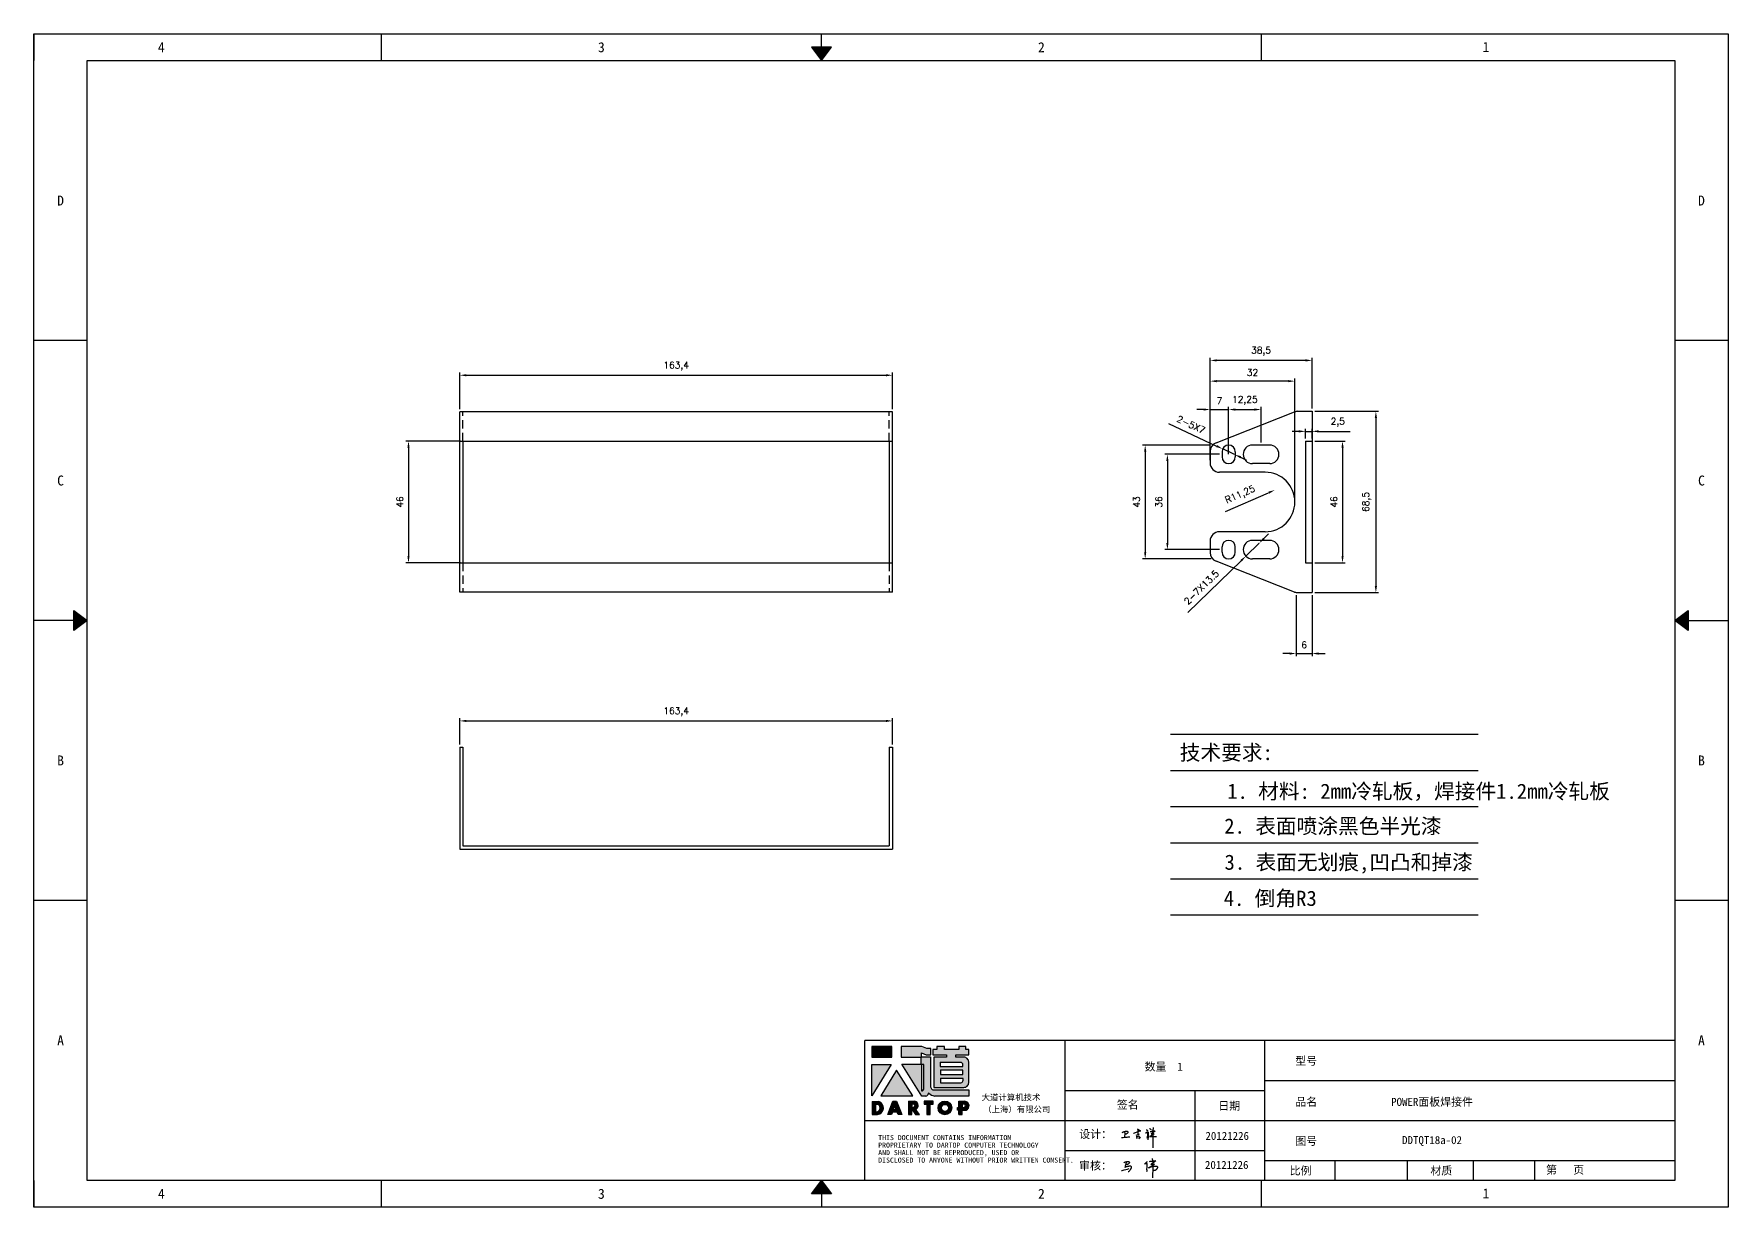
# Model space of a CAD drawing. Header units: millimetres. Extents: x 25928 to 50356, y -44172 to 20163.
# Drawn here: x 29615 to 30255, y -39907 to -39464 of the extents above; entities that cross this region are included whole.
import ezdxf
from ezdxf.enums import TextEntityAlignment as Align

# ---------------------------------------------------------------- set-up
doc = ezdxf.new("R2010")
doc.units = ezdxf.units.MM
doc.linetypes.add('DOT', pattern=[0.25, 0, -0.25])
doc.linetypes.add('HIDDEN2', pattern=[4.7625, 3.175, -1.5875])
for name, color, linetype in [('4', 7, 'Continuous'), ('hidden', 3, 'HIDDEN2'), ('print', 30, 'Continuous')]:
    doc.layers.add(name, color=color, linetype=linetype)
doc.layers.add('dim', color=2, linetype='Continuous', lineweight=9)
doc.styles.add('Dartop', font='')
doc.styles.add('HZ', font='')
doc.styles.add('hzHT', font='simhei.ttf')
doc.styles.get("Standard").update_dxf_attribs({"font": 'txt', "bigfont": 'gbcbig.shx'})
doc.styles.get('Dartop').set_extended_font_data('FangSong_GB2312')
doc.styles.get('HZ').set_extended_font_data('SimSun')
doc.dimstyles.new('0.5small', dxfattribs={"dimtxt": 2.5, "dimasz": 2.5, "dimexe": 1, "dimexo": 1, "dimgap": 2, "dimtad": 1, "dimtxsty": 'Standard', "dimcen": 2.5, "dimadec": 0, "dimazin": 0, "dimtfac": 1, "dimtmove": 0, "dimatfit": 3, "dimfxl": 0, "dimarcsym": 0})

# ---------------------------------------------------------------- blocks, each defined once
blk = doc.blocks.new('*U660')
at = {"color": 254, "linetype": 'Continuous', "extrusion": (0, 0, -1)}
for points in [[(-17, 0.333), (-16.812, 0.25), (-17, 0.5)], [(-17, 0.333), (-17.188, 0.25), (-16.812, 0.25)], [(-17, 0.333), (-17, 0.5), (-17.188, 0.25)]]:
    blk.add_solid(points, dxfattribs=at)
blk = doc.blocks.new('*U661')
at = {"color": 254, "linetype": 'Continuous'}
for points in [[(17, 21.667), (17.188, 21.75), (16.812, 21.75)], [(17, 21.667), (16.812, 21.75), (17, 21.5)], [(17, 21.667), (17, 21.5), (17.188, 21.75)]]:
    blk.add_solid(points, dxfattribs=at)
blk = doc.blocks.new('*U658')
at = {"color": 254, "linetype": 'Continuous', "extrusion": (0, 0, -1)}
for points in [[(-0.833, 11), (-0.75, 10.812), (-0.75, 11.188)], [(-0.833, 11), (-0.75, 11.188), (-1, 11)], [(-0.833, 11), (-1, 11), (-0.75, 10.812)]]:
    blk.add_solid(points, dxfattribs=at)
blk = doc.blocks.new('dadao')
for p, q in [((48, 19.2), (44.9, 10.4)), ((44.9, 10.4), (51.2, 10.4)), ((51.2, 10.4), (48, 19.2))]:
    blk.add_line(p, q)
for points in [[(41.8, 121.6), (41.8, 143.7), (-0.4, 143.7), (-0.4, 121.6), (41.8, 121.6)], [(104.8, 122), (104.8, 130.3), (114.1, 126.3), (124.2, 126.3), (124.2, 139.6), (115.9, 139.6), (105.1, 143.9), (61.5, 143.9)], [(61.7, 144), (61.7, 121.3), (103.9, 121.3)], [(113.4, 38.7), (105.1, 38.7), (63, 106.5), (103.9, 106.5), (103.9, 120.9), (103.9, 121.3)], [(109.7, 53.6), (109.7, 106.2), (104.3, 106.2), (104.3, 50.4), (106.6, 50.4)], [(144.6, 94.4), (144.6, 84.8), (192, 84.8), (192, 94.1), (144.9, 94.1)], [(120.2, 45), (119.5, 45), (119.5, 44.6)], [(0, 28), (0, 0), (11.8, 0)], [(0.1, 28), (14, 28)], [(7.1, 21.8), (7.1, 6.1), (12, 6.1)], [(7.1, 21.8), (11.4, 21.8)], [(76.8, 28.2), (76.8, 0), (84.1, 0), (84.1, 11.1), (91.6, -0.1), (100.3, -0.1), (91.7, 11.1)], [(76.8, 28.2), (90.6, 28.2)], [(84, 22.7), (84, 15.3), (87.2, 15.3)], [(84, 22.7), (87.3, 22.7)], [(183.7, 0), (183.7, 9.6), (180.6, 9.6), (180.6, 14.9), (183.8, 14.9), (183.8, 28.1), (196.1, 28.1), (196.5, 28.1)], [(183.7, 0), (190.9, 0), (190.9, 9.6), (198.8, 9.6)], [(194.9, 22.3), (190.8, 22.3), (190.8, 15), (194.4, 15)]]:
    blk.add_lwpolyline(points)
blk.add_lwpolyline([(137.1, 144.2), (137.1, 137.9), (128.3, 137.9), (128.3, 126.5), (157.3, 126.5), (157.3, 121.5), (130.3, 121.5), (130.3, 57.5), (194.4, 57.5, 0.414214), (204.4, 67.5), (204.4, 111.3, 0.414214), (194.4, 121.3), (177.5, 121.3), (177.5, 126.3), (204.7, 126.3), (204.7, 137.7), (198.2, 137.7), (198.2, 143.9), (183.3, 143.9), (183.3, 138), (153, 138), (153, 144.2), (137.1, 144.2)], format="xyb", close=True)
for points in [[(104.8, 122), (123.4, 122), (123.4, 60, 0.414214), (131.4, 52), (204.8, 52), (204.8, 39.1), (131.7, 39.1)], [(144.3, 110.8), (144.3, 101.8), (192.3, 101.8), (192.3, 105.5, 0.414214), (187.3, 110.5), (144.3, 110.5)], [(144.6, 77), (144.6, 67.5), (187.6, 67.5, 0.414214), (192.6, 72.5), (192.6, 76.4), (144.6, 76.4)]]:
    blk.add_lwpolyline(points, format="xyb")
for points in [[(-0.3, 106.2), (40.4, 106.2), (-0.3, 39.7), (-0.3, 106.2)], [(51.7, 94.1), (18.4, 39.3), (86.2, 39.3)], [(43.8, 28.2), (51.8, 28.2), (62.6, -0.1), (55, -0.1), (53.2, 5), (42.9, 5), (41.1, 0), (33.6, 0)], [(110, 28.1), (110, 21.9), (116, 21.9), (116, -0.1), (123.2, -0.1), (123.2, 22), (129.2, 22), (129.2, 28.1), (110, 28.1)]]:
    blk.add_lwpolyline(points, close=True)
for radius in [14.5, 7.44]:
    blk.add_circle((154.2, 14.2), radius)
for centre, radius, start, end in [((99.2, 60.7), 12.6, 305.6399, 325.969), ((111.6, 46.7), 8.19, 282.9811, 347.6627), ((136, 61.7), 22.9, 226.7358, 259.3209), ((8.5, 13.9), 8.49, 294.2143, 69.7177), ((9.6, 14.2), 14.4, 278.6604, 72.3203), ((86.4, 19), 3.8, 282.527, 76.7196), ((88.6, 19.4), 8.95, 290.6073, 77.2124), ((193.7, 18.7), 3.8, 280.9891, 72.5513), ((195.7, 18.6), 9.51, 288.8959, 85.2442)]:
    blk.add_arc(centre, radius, start, end)
blk = doc.blocks.new('h')
for p, q in [((20768.1, -2360.9), (20773, -2359.1)), ((20769.5, -2366.9), (20769.8, -2370.6)), ((20769.8, -2370.6), (20770.9, -2378)), ((20770.9, -2378), (20771.5, -2370.6)), ((20772.4, -2369.3), (20774.9, -2367.8)), ((20773, -2359.1), (20784.1, -2355.2)), ((20773.3, -2331.8), (20775.3, -2338.7)), ((20789.1, -2340.9), (20773.5, -2331.9)), ((20775.3, -2338.7), (20775.6, -2351.2)), ((20775.6, -2351.2), (20775.5, -2357.3)), ((20782.2, -2369.2), (20780, -2377.1)), ((20780, -2377.1), (20788.3, -2371.3)), ((20780.1, -2366.4), (20780.8, -2366.4)), ((20781.9, -2367.4), (20782.2, -2369.2)), ((20845.7, -2343.5), (20848.4, -2353)), ((20848.9, -2370.3), (20847.9, -2424)), ((20848.4, -2353), (20848.9, -2370.3))]:
    blk.add_line(p, q)
for points in [[(20696.6, -2372.4, 0.002073), (20710.6, -2371.9, 0.016137), (20719.6, -2371.3, 0.008314), (20736.9, -2369.3)], [(20699.1, -2348.2, -0.029745), (20704.6, -2345.4, -0.046842), (20708.4, -2344.2, -0.00919), (20714.3, -2343, -0.018517), (20717.2, -2342.5, -0.037841), (20720.3, -2342.4, -0.039541), (20723.2, -2342.8, -0.149785), (20726, -2344.3, -0.204935), (20726.9, -2346.6, -0.074872), (20726.5, -2348.3, -0.061615), (20725.6, -2350.3, -0.034204), (20723.8, -2352.6, -0.045776), (20722.3, -2354.1, -0.054985), (20720.4, -2355.3, -0.036348), (20717.3, -2356.5, -0.067752), (20715.7, -2356.8, -0.043553), (20713.2, -2356.7)], [(20755, -2351.9, -0.024077), (20759.9, -2350.1, -0.013147), (20768.7, -2346.5, -0.00522), (20775.4, -2344.1, -0.018517), (20777.3, -2343.4, -0.008274), (20786.3, -2341, -0.039541), (20788.3, -2340.8, -0.079216), (20789.4, -2341, -0.204935)], [(20813.5, -2350.1, 0.007348), (20815.9, -2348.7, 0.008421), (20818, -2347.3, 0.009459), (20819.7, -2346.2, -0.016325), (20820.7, -2345.5, -0.173771), (20821.8, -2345.3, -0.085159), (20823.9, -2346, -0.125883), (20826, -2347.9, -0.160659), (20826.6, -2350.1, -0.010447), (20826.5, -2352.3, -0.008247), (20826.2, -2355.1, -0.002698), (20825.3, -2374, 0.001562), (20823.9, -2383.7, 0.016137)], [(20816.8, -2335, -0.053561), (20819.6, -2336.1, -0.075272), (20821.3, -2337.3, -0.005295), (20822.5, -2338.5, -0.009337), (20823.1, -2339.1, -0.026146), (20823.7, -2339.8, -0.016644), (20824.5, -2340.9)], [(20832.1, -2329.2, -0.053561), (20834.9, -2330.3, -0.075272), (20836.7, -2331.5, -0.005295), (20837.8, -2332.6, -0.009337), (20838.5, -2333.3, -0.026146), (20839, -2334, -0.016644), (20839.8, -2335.1)], [(20836, -2343.7, -0.02797), (20842.1, -2342.6, -0.048868), (20845.6, -2342.2, -0.00919), (20851.1, -2341.4, -0.018517), (20853.9, -2341.1, -0.037841), (20856.7, -2341.2, -0.039541), (20859.4, -2341.6, -0.018282), (20840.6, -2354.7, -0.000937)], [(20847.6, -2340.2, 0.021784), (20849.6, -2335.9, 0.028296), (20850.8, -2332.4, 0.008136), (20851.9, -2328.2, 0.028913), (20852.2, -2327, 0.08193), (20852.1, -2325.9, 0.075058), (20851.7, -2324.7, 0.275043)]]:
    blk.add_lwpolyline(points, format="xyb")
for points in [[(20711.3, -2343.5), (20711.3, -2343.5), (20711.5, -2355.8), (20710.7, -2368), (20710.6, -2371.9)], [(20821.5, -2350.6), (20822.4, -2359.2), (20822.2, -2364.9), (20821.7, -2369), (20821.3, -2376.3), (20823.6, -2368.5), (20827.2, -2366.3), (20829.5, -2366.3)], [(20840.6, -2354.7), (20850, -2354.7), (20855, -2354.3), (20845.9, -2361.1), (20840.5, -2364), (20833, -2367.5), (20863.2, -2367.4), (20865.9, -2367.3)]]:
    blk.add_lwpolyline(points)
for centre, radius, start, end in [((20773.7, -2371.2), 2.3, 121.9907, 163.60158), ((20787.5, -2406), 40.3, 100.61827, 108.24823), ((20780.8, -2367.6), 1.15, 9.4675, 90)]:
    blk.add_arc(centre, radius, start, end)
blk = doc.blocks.new('*U659')
at = {"color": 254, "linetype": 'Continuous', "extrusion": (0, 0, -1)}
for points in [[(-33.167, 11), (-33, 11), (-33.25, 11.188)], [(-33.167, 11), (-33.25, 11.188), (-33.25, 10.812)], [(-33.167, 11), (-33.25, 10.812), (-33, 11)]]:
    blk.add_solid(points, dxfattribs=at)
blk = doc.blocks.new('*D818')
at = {"layer": 'Defpoints', "color": 0}
for p in [(30059.33, -39587.12), (30097.83, -39606.34), (30059.33, -39621.48)]:
    blk.add_point(p, dxfattribs=at)
at = {"layer": 'dim', "color": 0, "lineweight": -2}
for p, q in [((30059.33, -39620.48), (30059.33, -39586.12)), ((30095.33, -39587.12), (30061.83, -39587.12)), ((30097.83, -39605.34), (30097.83, -39586.12))]:
    blk.add_line(p, q, dxfattribs=at)
at = {"layer": 'dim', "color": 0}
for points in [[(30061.83, -39586.7), (30061.83, -39587.53), (30059.33, -39587.12)], [(30095.33, -39586.7), (30095.33, -39587.53), (30097.83, -39587.12)]]:
    blk.add_solid(points, dxfattribs=at)
at = {"layer": 'dim', "color": 0, "insert": (30078.58, -39583.66), "char_height": 2.5, "attachment_point": 5}
blk.add_mtext('38,5', dxfattribs=at)
blk = doc.blocks.new('*D819')
at = {"layer": 'Defpoints', "color": 0}
for p in [(30097.83, -39606.34), (30097.83, -39674.84), (30121.93, -39674.84)]:
    blk.add_point(p, dxfattribs=at)
at = {"layer": 'dim', "color": 0, "lineweight": -2}
for p, q in [((30098.83, -39606.34), (30122.93, -39606.34)), ((30121.93, -39608.84), (30121.93, -39672.34)), ((30098.83, -39674.84), (30122.93, -39674.84))]:
    blk.add_line(p, q, dxfattribs=at)
at = {"layer": 'dim', "color": 0}
for points in [[(30121.52, -39608.84), (30122.35, -39608.84), (30121.93, -39606.34)], [(30121.52, -39672.34), (30122.35, -39672.34), (30121.93, -39674.84)]]:
    blk.add_solid(points, dxfattribs=at)
at = {"layer": 'dim', "color": 0, "insert": (30118.47, -39640.59), "char_height": 2.5, "attachment_point": 5, "rotation": 90}
blk.add_mtext('68,5', dxfattribs=at)
blk = doc.blocks.new('*D688')
at = {"layer": 'Defpoints', "color": 0}
for p in [(30091.84, -39674.78), (30097.83, -39674.84), (30097.83, -39697.84)]:
    blk.add_point(p, dxfattribs=at)
at = {"layer": 'dim', "color": 0, "lineweight": -2}
for p, q in [((30091.84, -39675.78), (30091.84, -39698.84)), ((30097.83, -39675.84), (30097.83, -39698.84)), ((30089.34, -39697.84), (30086.84, -39697.84)), ((30091.84, -39697.84), (30097.83, -39697.84)), ((30100.33, -39697.84), (30102.83, -39697.84))]:
    blk.add_line(p, q, dxfattribs=at)
at = {"layer": 'dim', "color": 0}
for points in [[(30089.34, -39697.43), (30089.34, -39698.26), (30091.84, -39697.84)], [(30100.33, -39697.43), (30100.33, -39698.26), (30097.83, -39697.84)]]:
    blk.add_solid(points, dxfattribs=at)
at = {"layer": 'dim', "color": 0, "insert": (30094.84, -39694.59), "char_height": 2.5, "attachment_point": 5}
blk.add_mtext('6', dxfattribs=at)
blk = doc.blocks.new('*D820')
at = {"layer": 'Defpoints', "color": 0}
for p in [(30097.83, -39613.91), (30095.33, -39617.59), (30097.83, -39617.59)]:
    blk.add_point(p, dxfattribs=at)
at = {"layer": 'dim', "color": 0, "lineweight": -2}
for p, q in [((30092.83, -39613.91), (30090.33, -39613.91)), ((30095.33, -39616.59), (30095.33, -39612.91)), ((30095.33, -39613.91), (30097.83, -39613.91)), ((30097.83, -39616.59), (30097.83, -39612.91)), ((30100.33, -39613.91), (30112.25, -39613.91))]:
    blk.add_line(p, q, dxfattribs=at)
at = {"layer": 'dim', "color": 0}
for points in [[(30092.83, -39613.49), (30092.83, -39614.33), (30095.33, -39613.91)], [(30100.33, -39613.49), (30100.33, -39614.33), (30097.83, -39613.91)]]:
    blk.add_solid(points, dxfattribs=at)
at = {"layer": 'dim', "color": 0, "insert": (30107.54, -39610.45), "char_height": 2.5, "attachment_point": 5}
blk.add_mtext('2,5', dxfattribs=at)
blk = doc.blocks.new('*D821')
at = {"layer": 'Defpoints', "color": 0}
for p in [(30097.83, -39617.59), (30097.83, -39663.59), (30109.34, -39663.59)]:
    blk.add_point(p, dxfattribs=at)
at = {"layer": 'dim', "color": 0, "lineweight": -2}
for p, q in [((30098.83, -39617.59), (30110.34, -39617.59)), ((30109.34, -39620.09), (30109.34, -39661.09)), ((30098.83, -39663.59), (30110.34, -39663.59))]:
    blk.add_line(p, q, dxfattribs=at)
at = {"layer": 'dim', "color": 0}
for points in [[(30108.92, -39620.09), (30109.76, -39620.09), (30109.34, -39617.59)], [(30108.92, -39661.09), (30109.76, -39661.09), (30109.34, -39663.59)]]:
    blk.add_solid(points, dxfattribs=at)
at = {"layer": 'dim', "color": 0, "insert": (30106.09, -39640.59), "char_height": 2.5, "attachment_point": 5, "rotation": 90}
blk.add_mtext('46', dxfattribs=at)
blk = doc.blocks.new('*D822')
at = {"layer": 'Defpoints', "color": 0}
for p in [(30059.33, -39594.95), (30059.33, -39625.84), (30091.33, -39640.59)]:
    blk.add_point(p, dxfattribs=at)
at = {"layer": 'dim', "color": 0, "lineweight": -2}
for p, q in [((30059.33, -39624.84), (30059.33, -39593.95)), ((30091.33, -39639.59), (30091.33, -39593.95)), ((30088.83, -39594.95), (30061.83, -39594.95))]:
    blk.add_line(p, q, dxfattribs=at)
at = {"layer": 'dim', "color": 0}
for points in [[(30061.83, -39594.54), (30061.83, -39595.37), (30059.33, -39594.95)], [(30088.83, -39594.54), (30088.83, -39595.37), (30091.33, -39594.95)]]:
    blk.add_solid(points, dxfattribs=at)
at = {"layer": 'dim', "color": 0, "insert": (30075.33, -39591.7), "char_height": 2.5, "attachment_point": 5}
blk.add_mtext('32', dxfattribs=at)
blk = doc.blocks.new('*D689')
at = {"layer": 'Defpoints', "color": 0}
for p in [(30083.73, -39636.09), (30073.43, -39640.59)]:
    blk.add_point(p, dxfattribs=at)
at = {"layer": 'dim', "color": 0, "lineweight": -2}
blk.add_line((30065.18, -39644.2), (30081.44, -39637.09), dxfattribs=at)
at = {"layer": 'dim', "color": 0}
blk.add_solid([(30081.28, -39636.71), (30081.61, -39637.47), (30083.73, -39636.09)], dxfattribs=at)
at = {"layer": 'dim', "color": 0, "insert": (30070.78, -39637.97), "char_height": 2.5, "attachment_point": 5, "rotation": 23.61046}
blk.add_mtext('R11,25', dxfattribs=at)
blk = doc.blocks.new('*D823')
at = {"layer": 'Defpoints', "color": 0}
for p in [(30063.83, -39622.59), (30043.19, -39658.59), (30063.83, -39658.59)]:
    blk.add_point(p, dxfattribs=at)
at = {"layer": 'dim', "color": 0, "lineweight": -2}
for p, q in [((30062.83, -39622.59), (30042.19, -39622.59)), ((30043.19, -39625.09), (30043.19, -39656.09)), ((30062.83, -39658.59), (30042.19, -39658.59))]:
    blk.add_line(p, q, dxfattribs=at)
at = {"layer": 'dim', "color": 0}
for points in [[(30042.78, -39625.09), (30043.61, -39625.09), (30043.19, -39622.59)], [(30042.78, -39656.09), (30043.61, -39656.09), (30043.19, -39658.59)]]:
    blk.add_solid(points, dxfattribs=at)
at = {"layer": 'dim', "color": 0, "insert": (30039.94, -39640.59), "char_height": 2.5, "attachment_point": 5, "rotation": 90}
blk.add_mtext('36', dxfattribs=at)
blk = doc.blocks.new('*D824')
at = {"layer": 'Defpoints', "color": 0}
for p in [(30066.33, -39605.67), (30059.33, -39621.48), (30066.33, -39623.59)]:
    blk.add_point(p, dxfattribs=at)
at = {"layer": 'dim', "color": 0, "lineweight": -2}
for p, q in [((30056.83, -39605.67), (30054.33, -39605.67)), ((30059.33, -39620.48), (30059.33, -39604.67)), ((30059.33, -39605.67), (30066.33, -39605.67)), ((30066.33, -39622.59), (30066.33, -39604.67)), ((30068.83, -39605.67), (30071.33, -39605.67))]:
    blk.add_line(p, q, dxfattribs=at)
at = {"layer": 'dim', "color": 0}
for points in [[(30056.83, -39605.26), (30056.83, -39606.09), (30059.33, -39605.67)], [(30068.83, -39605.26), (30068.83, -39606.09), (30066.33, -39605.67)]]:
    blk.add_solid(points, dxfattribs=at)
at = {"layer": 'dim', "color": 0, "insert": (30062.83, -39602.42), "char_height": 2.5, "attachment_point": 5}
blk.add_mtext('7', dxfattribs=at)
blk = doc.blocks.new('*D825')
at = {"layer": 'Defpoints', "color": 0}
for p in [(30078.58, -39605.67), (30078.58, -39619.09), (30066.33, -39622.59)]:
    blk.add_point(p, dxfattribs=at)
at = {"layer": 'dim', "color": 0, "lineweight": -2}
for p, q in [((30066.33, -39621.59), (30066.33, -39604.67)), ((30068.83, -39605.67), (30076.08, -39605.67)), ((30078.58, -39618.09), (30078.58, -39604.67))]:
    blk.add_line(p, q, dxfattribs=at)
at = {"layer": 'dim', "color": 0}
for points in [[(30068.83, -39605.26), (30068.83, -39606.09), (30066.33, -39605.67)], [(30076.08, -39605.26), (30076.08, -39606.09), (30078.58, -39605.67)]]:
    blk.add_solid(points, dxfattribs=at)
at = {"layer": 'dim', "color": 0, "insert": (30072.46, -39602.21), "char_height": 2.5, "attachment_point": 5}
blk.add_mtext('12,25', dxfattribs=at)
blk = doc.blocks.new('*D690')
at = {"layer": 'Defpoints', "color": 0}
for p in [(30059.94, -39619.09), (30034.81, -39662.09), (30060.77, -39662.09)]:
    blk.add_point(p, dxfattribs=at)
at = {"layer": 'dim', "color": 0, "lineweight": -2}
for p, q in [((30058.94, -39619.09), (30033.81, -39619.09)), ((30034.81, -39621.59), (30034.81, -39659.59)), ((30059.77, -39662.09), (30033.81, -39662.09))]:
    blk.add_line(p, q, dxfattribs=at)
at = {"layer": 'dim', "color": 0}
for points in [[(30034.39, -39621.59), (30035.23, -39621.59), (30034.81, -39619.09)], [(30034.39, -39659.59), (30035.23, -39659.59), (30034.81, -39662.09)]]:
    blk.add_solid(points, dxfattribs=at)
at = {"layer": 'dim', "color": 0, "insert": (30031.56, -39640.59), "char_height": 2.5, "attachment_point": 5, "rotation": 90}
blk.add_mtext('43', dxfattribs=at)
blk = doc.blocks.new('*D826')
at = {"layer": 'Defpoints', "color": 0}
for p in [(30064.07, -39620.54), (30068.6, -39622.65)]:
    blk.add_point(p, dxfattribs=at)
at = {"layer": 'dim', "color": 0, "lineweight": -2}
for p, q in [((30043.65, -39611), (30061.8, -39619.48)), ((30068.6, -39622.65), (30064.07, -39620.54)), ((30070.86, -39623.71), (30073.13, -39624.77))]:
    blk.add_line(p, q, dxfattribs=at)
at = {"layer": 'dim', "color": 0}
for points in [[(30061.98, -39619.1), (30061.63, -39619.86), (30064.07, -39620.54)], [(30071.04, -39623.33), (30070.69, -39624.09), (30068.6, -39622.65)]]:
    blk.add_solid(points, dxfattribs=at)
at = {"layer": 'dim', "color": 0, "insert": (30052.12, -39611.37), "char_height": 2.5, "attachment_point": 5, "rotation": 334.97465}
blk.add_mtext('2-5X7', dxfattribs=at)
blk = doc.blocks.new('*D827')
at = {"layer": 'Defpoints', "color": 0}
for p in [(30077.84, -39656.15), (30072.83, -39661.04)]:
    blk.add_point(p, dxfattribs=at)
at = {"layer": 'dim', "color": 0, "lineweight": -2}
for p, q in [((30077.84, -39656.15), (30072.83, -39661.04)), ((30079.63, -39654.41), (30081.42, -39652.66)), ((30050.91, -39682.38), (30071.04, -39662.78))]:
    blk.add_line(p, q, dxfattribs=at)
at = {"layer": 'dim', "color": 0}
for points in [[(30079.34, -39654.11), (30079.92, -39654.7), (30077.84, -39656.15)], [(30070.75, -39662.48), (30071.33, -39663.08), (30072.83, -39661.04)]]:
    blk.add_solid(points, dxfattribs=at)
at = {"layer": 'dim', "color": 0, "insert": (30056.05, -39672.84), "char_height": 2.5, "attachment_point": 5, "rotation": 44.25084}
blk.add_mtext('2-7X13.5', dxfattribs=at)
blk = doc.blocks.new('*D828')
at = {"layer": 'Defpoints', "color": 0}
for p in [(29939.36, -39723.29), (29775.96, -39733.2), (29939.36, -39733.2)]:
    blk.add_point(p, dxfattribs=at)
at = {"layer": 'dim', "color": 0, "lineweight": -2}
for p, q in [((29775.96, -39732.2), (29775.96, -39722.29)), ((29939.36, -39732.2), (29939.36, -39722.29)), ((29778.46, -39723.29), (29936.86, -39723.29))]:
    blk.add_line(p, q, dxfattribs=at)
at = {"layer": 'dim', "color": 0}
for points in [[(29778.46, -39722.87), (29778.46, -39723.7), (29775.96, -39723.29)], [(29936.86, -39722.87), (29936.86, -39723.7), (29939.36, -39723.29)]]:
    blk.add_solid(points, dxfattribs=at)
at = {"layer": 'dim', "color": 0, "insert": (29857.66, -39719.83), "char_height": 2.5, "attachment_point": 5}
blk.add_mtext('163,4', dxfattribs=at)
blk = doc.blocks.new('*D829')
at = {"layer": 'Defpoints', "color": 0}
for p in [(29777.16, -39617.59), (29756.58, -39663.59), (29777.16, -39663.59)]:
    blk.add_point(p, dxfattribs=at)
at = {"layer": 'dim', "color": 0, "lineweight": -2}
for p, q in [((29776.16, -39617.59), (29755.58, -39617.59)), ((29756.58, -39620.09), (29756.58, -39661.09)), ((29776.16, -39663.59), (29755.58, -39663.59))]:
    blk.add_line(p, q, dxfattribs=at)
at = {"layer": 'dim', "color": 0}
for points in [[(29756.16, -39620.09), (29756.99, -39620.09), (29756.58, -39617.59)], [(29756.16, -39661.09), (29756.99, -39661.09), (29756.58, -39663.59)]]:
    blk.add_solid(points, dxfattribs=at)
at = {"layer": 'dim', "color": 0, "insert": (29753.33, -39640.59), "char_height": 2.5, "attachment_point": 5, "rotation": 90}
blk.add_mtext('46', dxfattribs=at)
blk = doc.blocks.new('*D830')
at = {"layer": 'Defpoints', "color": 0}
for p in [(29939.36, -39592.72), (29775.96, -39606.58), (29939.36, -39606.58)]:
    blk.add_point(p, dxfattribs=at)
at = {"layer": 'dim', "color": 0, "lineweight": -2}
for p, q in [((29775.96, -39605.58), (29775.96, -39591.72)), ((29778.46, -39592.72), (29936.86, -39592.72)), ((29939.36, -39605.58), (29939.36, -39591.72))]:
    blk.add_line(p, q, dxfattribs=at)
at = {"layer": 'dim', "color": 0}
for points in [[(29778.46, -39592.3), (29778.46, -39593.13), (29775.96, -39592.72)], [(29936.86, -39592.3), (29936.86, -39593.13), (29939.36, -39592.72)]]:
    blk.add_solid(points, dxfattribs=at)
at = {"layer": 'dim', "color": 0, "insert": (29857.66, -39589.26), "char_height": 2.5, "attachment_point": 5}
blk.add_mtext('163,4', dxfattribs=at)

msp = doc.modelspace()

# ---------------------------------------------------------------- hatches: boundary and pattern name
for points in [[(29939.121, -39846.332), (29931.588, -39846.332), (29931.588, -39850.268), (29939.121, -39850.268)], [(29938.879, -39853.022), (29931.608, -39853.022), (29931.608, -39864.894)], [(29940.894, -39855.176), (29934.951, -39864.973), (29947.054, -39864.973)], [(29954.738, -39866.977), (29951.299, -39866.977), (29951.299, -39868.068), (29952.372, -39868.068), (29952.372, -39872.001), (29953.657, -39872.001), (29953.657, -39868.066), (29954.738, -39868.066)]]:
    msp.add_hatch(color=0).paths.add_polyline_path(points)
h = msp.add_hatch(color=0)
h.paths.add_polyline_path([(29950.38, -39848.724), (29952.043, -39849.442), (29953.84, -39849.442), (29953.84, -39847.063), (29952.357, -39847.063), (29950.425, -39846.3), (29942.681, -39846.3), (29942.681, -39850.324), (29950.216, -39850.324), (29950.216, -39850.405), (29950.216, -39852.977), (29942.909, -39852.977), (29950.424, -39865.071), (29951.912, -39865.071, 0.2793748), (29952.999, -39864.015), (29952.999, -39863.959), (29953.13, -39863.959, 0.1431454), (29955.179, -39865.001), (29968.237, -39865.001), (29968.237, -39862.708), (29955.123, -39862.708, -0.4142136), (29953.695, -39861.279), (29953.695, -39850.197), (29950.38, -39850.197)])
h.paths.add_polyline_path([(29950.291, -39853.028), (29951.249, -39853.028), (29951.249, -39862.415, -0.0889357), (29950.694, -39862.986), (29950.288, -39862.986)], flags=16)
h = msp.add_hatch(color=0)
h.paths.add_polyline_path([(29968.215, -39847.396), (29967.053, -39847.396), (29967.053, -39846.291), (29964.397, -39846.291), (29964.397, -39847.341), (29958.975, -39847.341), (29958.975, -39846.236), (29956.136, -39846.236), (29956.136, -39847.361), (29954.566, -39847.361), (29954.566, -39849.399), (29959.744, -39849.399), (29959.744, -39850.3), (29954.919, -39850.3), (29954.919, -39861.71), (29966.374, -39861.71, 0.4142136), (29968.159, -39859.925), (29968.159, -39852.111, 0.4142136), (29966.374, -39850.325), (29963.346, -39850.325), (29963.346, -39849.441), (29968.215, -39849.441)])
h.paths.add_polyline_path([(29965.109, -39852.26, -0.4142136), (29966.001, -39853.152), (29966.001, -39853.807), (29957.426, -39853.807), (29957.426, -39852.26)], flags=16)
h.paths.add_polyline_path([(29965.946, -39855.189), (29965.946, -39856.847), (29957.481, -39856.847), (29957.481, -39855.189)], flags=16)
h.paths.add_polyline_path([(29966.057, -39858.339), (29966.057, -39859.049, -0.4142136), (29965.164, -39859.942), (29957.481, -39859.942), (29957.481, -39858.339)], flags=16)
h = msp.add_hatch(color=0)
h.paths.add_polyline_path([(29934.156, -39866.995), (29931.661, -39866.995), (29931.661, -39871.986), (29933.762, -39871.986, 0.7930159)])
h.paths.add_polyline_path([(29933.799, -39870.893), (29932.927, -39870.893), (29932.927, -39868.088), (29933.703, -39868.088, -0.6713609)], flags=16)
h = msp.add_hatch(color=0)
h.paths.add_polyline_path([(29940.913, -39866.954), (29939.49, -39866.954), (29937.659, -39871.991), (29939.007, -39871.991), (29939.325, -39871.098), (29941.151, -39871.098), (29941.476, -39872.002), (29942.835, -39872.002)])
h.paths.add_polyline_path([(29940.802, -39870.136), (29939.67, -39870.136), (29940.226, -39868.553)], flags=16)
h = msp.add_hatch(color=0)
h.paths.add_polyline_path([(29947.833, -39866.957), (29945.379, -39866.957), (29945.379, -39871.994), (29946.676, -39871.994), (29946.676, -39869.997), (29948.008, -39872.012), (29949.575, -39872.012), (29948.041, -39870.01, 0.7440549)])
h.paths.add_polyline_path([(29946.664, -39869.252), (29946.664, -39867.929), (29947.243, -39867.929, -0.796809), (29947.235, -39869.252)], flags=16)
h = msp.add_hatch(color=0)
h.paths.add_polyline_path([(29956.608, -39869.457, 1), (29961.78, -39869.457, 1)])
h.paths.add_polyline_path([(29960.522, -39869.457, -1), (29957.866, -39869.457, -1)], flags=16)
h = msp.add_hatch(color=0)
h.paths.add_polyline_path([(29966.74, -39866.969), (29966.666, -39866.969), (29964.479, -39866.969), (29964.479, -39869.32), (29963.898, -39869.32), (29963.898, -39870.274), (29964.469, -39870.274), (29964.469, -39871.985), (29965.746, -39871.985), (29965.746, -39870.267), (29967.149, -39870.267, 0.8123038)])
h.paths.add_polyline_path([(29965.727, -39869.313), (29965.727, -39867.999), (29966.454, -39867.999, -0.7782134), (29966.38, -39869.313)], flags=16)

# ---------------------------------------------------------------- linework, layer by layer
at = {"color": 0, "linetype": 'DOT'}
for p, q in [((29615.097, -39463.774), (30244.89, -39463.774)), ((29615.097, -39896.871), (29615.097, -39473.846)), ((30244.89, -39906.943), (29615.097, -39906.943))]:
    msp.add_line(p, q, dxfattribs=at)
at = {"color": 0}
for p, q in [((29615.097, -39463.774), (29615.097, -39473.846)), ((29746.326, -39473.846), (29746.326, -39463.774)), ((29912.514, -39468.81), (29912.514, -39463.774)), ((30078.702, -39473.846), (30078.702, -39463.774)), ((29635.241, -39896.871), (29635.241, -39473.846)), ((29635.241, -39473.846), (30234.818, -39473.846)), ((30234.818, -39473.846), (30234.818, -39896.871)), ((29635.241, -39579.603), (29615.097, -39579.603)), ((30254.962, -39579.603), (30234.818, -39579.603)), ((29630.205, -39685.359), (29615.097, -39685.359)), ((30239.854, -39685.359), (30254.962, -39685.359)), ((29635.241, -39791.115), (29615.097, -39791.115)), ((30254.962, -39791.115), (30234.818, -39791.115)), ((30234.818, -39843.993), (29928.881, -39843.993)), ((29928.881, -39896.871), (29928.881, -39843.993)), ((30004.421, -39843.993), (30004.421, -39896.871)), ((30079.961, -39896.871), (30079.961, -39843.993)), ((30004.421, -39862.878), (30079.961, -39862.878)), ((30053.522, -39862.878), (30053.522, -39896.871)), ((30079.961, -39859.101), (30234.818, -39859.101)), ((29928.881, -39874.209), (30004.421, -39874.209)), ((30004.421, -39874.209), (30234.818, -39874.209)), ((30004.421, -39885.54), (30079.961, -39885.54)), ((30079.961, -39889.317), (30234.818, -39889.317)), ((30106.538, -39896.871), (30106.538, -39889.317)), ((30133.927, -39896.871), (30133.927, -39889.317)), ((30158.826, -39896.871), (30158.826, -39889.317)), ((30181.94, -39896.871), (30181.94, -39889.317)), ((29615.097, -39896.871), (29615.097, -39906.943)), ((30234.818, -39896.871), (29635.241, -39896.871)), ((29746.326, -39906.943), (29746.326, -39896.871)), ((29912.514, -39901.907), (29912.514, -39906.943)), ((30078.702, -39906.943), (30078.702, -39896.871))]:
    msp.add_line(p, q, dxfattribs=at)
for p, q in [((29939.355, -39606.585), (29775.955, -39606.585)), ((29775.955, -39674.601), (29775.955, -39606.585)), ((29939.355, -39674.601), (29939.355, -39606.585)), ((30061.556, -39618.221), (30091.218, -39606.585)), ((30092.496, -39606.343), (30097.834, -39606.343)), ((30097.834, -39606.343), (30097.834, -39674.843)), ((29775.955, -39617.593), (29939.355, -39617.593)), ((29777.155, -39617.593), (29777.155, -39663.593)), ((29938.155, -39617.593), (29938.155, -39663.593)), ((30081.834, -39619.093), (30075.334, -39619.093)), ((30095.334, -39617.593), (30095.334, -39663.593)), ((30095.334, -39617.593), (30097.834, -39617.593)), ((30059.334, -39621.48), (30059.334, -39625.843)), ((30063.834, -39621.593), (30063.834, -39623.593)), ((30068.834, -39621.593), (30068.834, -39623.593)), ((30081.834, -39626.093), (30075.334, -39626.093)), ((30080.084, -39629.343), (30062.834, -39629.343)), ((30080.084, -39651.843), (30062.834, -39651.843)), ((30059.334, -39655.343), (30059.334, -39659.706)), ((30063.834, -39659.593), (30063.834, -39657.593)), ((30068.834, -39659.593), (30068.834, -39657.593)), ((30081.834, -39655.093), (30075.334, -39655.093)), ((29775.955, -39663.593), (29939.355, -39663.593)), ((30091.218, -39674.601), (30061.556, -39662.965)), ((30081.834, -39662.093), (30075.334, -39662.093)), ((30095.334, -39663.593), (30097.834, -39663.593)), ((29939.355, -39674.601), (29775.955, -39674.601)), ((30092.496, -39674.843), (30097.834, -39674.843)), ((29775.955, -39733.196), (29777.155, -39733.196)), ((29775.955, -39733.196), (29775.955, -39771.696)), ((29777.155, -39733.196), (29777.155, -39770.496)), ((29938.155, -39733.196), (29939.355, -39733.196)), ((29938.155, -39733.196), (29938.155, -39770.496)), ((29939.355, -39733.196), (29939.355, -39771.696)), ((29775.955, -39771.696), (29939.355, -39771.696)), ((29777.155, -39770.496), (29938.155, -39770.496)), ((30037.43, -39888.578), (30037.647, -39890.389)), ((30036.862, -39891.704), (30036.12, -39892.106)), ((30037.396, -39891.419), (30036.862, -39891.704)), ((30036.893, -39890.818), (30037.837, -39890.818)), ((30038.34, -39890.773), (30037.396, -39891.419)), ((30037.682, -39891.725), (30037.602, -39895.885)), ((30037.647, -39890.389), (30037.682, -39891.725)), ((30037.837, -39890.818), (30038.34, -39890.773))]:
    msp.add_line(p, q)
for points in [[(29912.514, -39473.846), (29916.291, -39468.81), (29908.737, -39468.81), (29912.514, -39473.846)], [(29635.241, -39685.359), (29630.205, -39689.136), (29630.205, -39681.582), (29635.241, -39685.359)], [(30234.818, -39685.359), (30239.854, -39681.582), (30239.854, -39689.136), (30234.818, -39685.359)], [(29912.514, -39896.871), (29916.291, -39901.907), (29908.737, -39901.907), (29912.514, -39896.871)]]:
    msp.add_lwpolyline(points, close=True, dxfattribs=at)
for points in [[(30026.687, -39890.165, -0.029745), (30027.118, -39889.949, -0.0468422), (30027.411, -39889.855, -0.0091902), (30027.867, -39889.763, -0.0185172), (30028.096, -39889.729, -0.0378406), (30028.332, -39889.722, -0.0395413), (30028.556, -39889.75, -0.1497852), (30028.775, -39889.87, -0.2049352), (30028.842, -39890.043, -0.0748717), (30028.817, -39890.18, -0.0616146), (30028.742, -39890.331, -0.0342039), (30028.607, -39890.51, -0.0457759), (30028.486, -39890.625, -0.054985), (30028.34, -39890.717, -0.0363479), (30028.098, -39890.813, -0.0677521), (30027.976, -39890.834, -0.0435534), (30027.786, -39890.825)], [(30036.12, -39892.106, -0.029745), (30036.794, -39891.769, -0.0468422), (30037.25, -39891.622, -0.0091902), (30037.961, -39891.478, -0.0185172), (30038.318, -39891.426, -0.0378406), (30038.686, -39891.415, -0.0395413), (30039.036, -39891.458, -0.1497852), (30039.378, -39891.645, -0.2049352), (30039.483, -39891.915, -0.0748717), (30039.443, -39892.129, -0.0616146), (30039.327, -39892.365, -0.0342039), (30039.116, -39892.643, -0.0457759), (30038.927, -39892.824, -0.054985), (30038.699, -39892.967, -0.0363479), (30038.321, -39893.117, -0.0677521), (30038.132, -39893.15, -0.0435534), (30037.834, -39893.135)], [(30036.429, -39889.705, -0.0279703), (30037.04, -39889.592, -0.0488679), (30037.393, -39889.554, -0.0091902), (30037.95, -39889.472, -0.0185172), (30038.227, -39889.447, -0.0378406), (30038.513, -39889.453, -0.0395413), (30038.782, -39889.5, -0.0182819), (30036.893, -39890.818, -0.0009369)]]:
    msp.add_lwpolyline(points, format="xyb")
msp.add_lwpolyline([(30027.639, -39889.807), (30027.639, -39889.807), (30027.494, -39890.692), (30027.257, -39891.524), (30027.101, -39892.034)])
for centre, radius, start, end in [((30092.496, -39609.843), 3.5, 90, 111.420459), ((30092.496, -39609.843), 3.5, 90, 111.420459), ((30062.834, -39621.48), 3.5, 111.420459, 180), ((30066.334, -39621.593), 2.5, 90, 180), ((30066.334, -39621.593), 2.5, 0, 90), ((30075.334, -39622.593), 3.5, 90, 180), ((30081.834, -39622.593), 3.5, 0, 90), ((30062.834, -39625.843), 3.5, 180, 270), ((30066.334, -39623.593), 2.5, 180, 270), ((30066.334, -39623.593), 2.5, 270, 0), ((30075.334, -39622.593), 3.5, 180, 270), ((30081.834, -39622.593), 3.5, 270, 0), ((30080.084, -39640.593), 11.25, 270, 90), ((30062.834, -39655.343), 3.5, 90, 180), ((30066.334, -39657.593), 2.5, 90, 180), ((30066.334, -39657.593), 2.5, 0, 90), ((30075.334, -39658.593), 3.5, 90, 180), ((30075.334, -39658.593), 3.5, 180, 270), ((30081.834, -39658.593), 3.5, 0, 90), ((30081.834, -39658.593), 3.5, 270, 0), ((30062.834, -39659.706), 3.5, 180, 248.579541), ((30066.334, -39659.593), 2.5, 180, 270), ((30066.334, -39659.593), 2.5, 270, 0), ((30092.496, -39671.343), 3.5, 248.579541, 270), ((30025.582, -39891.571), 1.596, 281.076982, 291.212632), ((29990.481, -39749.095), 148.319, 283.91895, 284.971512), ((30029.54, -39896.257), 4.876, 113.202449, 120.017497), ((30028.396, -39893.587), 1.971, 102.47486, 113.202449), ((30031.252, -39906.498), 15.195, 100.36867, 102.47486), ((30028.079, -39892.318), 1.257, 283.816254, 294.030509), ((30029.192, -39895.235), 3.745, 96.125337, 100.36867), ((30028.347, -39892.94), 0.58, 294.836428, 309.901134), ((30020.614, -39885.806), 11.096, 316.919563, 320.58866), ((30028.992, -39893.376), 1.875, 87.457037, 96.125337), ((30028.999, -39893.218), 1.717, 78.399567, 87.457037), ((30026.902, -39891.196), 2.821, 324.094808, 331.378357), ((30029.242, -39892.037), 0.511, 44.324655, 78.399567), ((30029.092, -39892.303), 0.377, 319.573073, 337.48549), ((30028.054, -39891.474), 1.694, 324.910666, 333.348429), ((30028.878, -39891.782), 0.825, 326.76781, 340.871018), ((30029.404, -39891.878), 0.284, 357.998393, 44.324655), ((30029.127, -39891.868), 0.561, 340.871018, 357.998393), ((30030.898, -39884.174), 7.458, 299.265464, 300.9495), ((30047.793, -39946.686), 57.583, 102.46592, 103.2053), ((30008.552, -39862.851), 38.128, 313.366132, 315.296084), ((30155.793, -39911.085), 121.7, 171.410173, 171.768083), ((30035.369, -39890.704), 0.244, 52.375745, 91.291159), ((29820.921, -39883.787), 214.732, 357.565664, 358.057278), ((30035.285, -39890.666), 0.279, 357.196828, 33.705179), ((30028.996, -39890.254), 6.583, 352.912546, 354.802684), ((30031.466, -39890.479), 4.103, 354.802684, 357.196828)]:
    msp.add_arc(centre, radius, start, end)
at = {"layer": 'Defpoints'}
for p, q in [((30044.322, -39728.337), (30160.582, -39728.337)), ((30044.322, -39741.987), (30160.582, -39741.987)), ((30044.322, -39741.987), (30160.582, -39741.987)), ((30044.322, -39755.637), (30160.582, -39755.637)), ((30044.322, -39769.287), (30160.582, -39769.287)), ((30044.322, -39782.937), (30160.582, -39782.937)), ((30044.322, -39796.587), (30160.582, -39796.587))]:
    msp.add_line(p, q, dxfattribs=at)
at = {"layer": 'hidden'}
for p, q in [((29777.155, -39617.593), (29777.155, -39606.585)), ((29938.155, -39617.593), (29938.155, -39606.585)), ((29777.155, -39663.593), (29777.155, -39674.601)), ((29938.155, -39663.593), (29938.155, -39674.601))]:
    msp.add_line(p, q, dxfattribs=at)
at = {"layer": 'print'}
msp.add_lwpolyline([(29615.097, -39463.774), (30254.962, -39463.774), (30254.962, -39906.943), (29615.097, -39906.943)], close=True, dxfattribs=at)

# ---------------------------------------------------------------- block references
at = {"color": 0, "linetype": 'Continuous', "xscale": 20.14402654906917, "yscale": 20.14402654906917, "zscale": 20.14402654906917}
for name, p in [('*U661', (29570.065, -39906.943)), ('*U658', (29615.097, -39906.943)), ('*U659', (29570.065, -39906.943)), ('*U660', (29570.065, -39906.943))]:
    msp.add_blockref(name, p, dxfattribs=at)
at = {"color": 0}
for name, p, xscale, yscale, zscale in [('dadao', (29931.661, -39871.986), 0.1785493262159434, 0.1785493262159434, 0.1785493262159434), ('h', (28422.466, -39696.809), 0.07747410198498983, 0.07747410198498983, 0.07747410198498983)]:
    msp.add_blockref(name, p, dxfattribs=dict(at, xscale=xscale, yscale=yscale, zscale=zscale))

# ---------------------------------------------------------------- texts
for s, height, style, p in [('4', 3.777, 'Dartop', (29663.231, -39468.81)), ('3', 3.777, 'Dartop', (29829.42, -39468.81)), ('2', 3.777, 'Dartop', (29995.608, -39468.81)), ('1', 3.777, 'Dartop', (30163.518, -39468.691)), ('D', 3.777, 'Dartop', (29625.169, -39526.724)), ('D', 3.777, 'Dartop', (30244.89, -39526.724)), ('C', 3.777, 'Dartop', (29625.169, -39632.481)), ('C', 3.777, 'Dartop', (30244.89, -39632.481)), ('B', 3.777, 'Dartop', (29625.169, -39738.237)), ('B', 3.777, 'Dartop', (30244.89, -39738.237)), ('A', 3.777, 'Dartop', (29625.169, -39843.993)), ('A', 3.777, 'Dartop', (30244.89, -39843.993)), ('型号', 3.0216, 'hzHT', (30095.638, -39851.679)), ('数量  1', 3.0216, 'hzHT', (30041.785, -39853.898)), ('签名', 3.0216, 'hzHT', (30028.212, -39868.297)), ('日期', 3.0216, 'hzHT', (30066.552, -39868.669)), ('品名', 3.0216, 'hzHT', (30095.638, -39867.19)), ('POWER面板焊接件', 3.0216, 'hzHT', (30143.146, -39867.19)), ('20121226', 3.0216, 'hzHT', (30065.777, -39880.029)), ('图号', 3.0216, 'hzHT', (30095.638, -39881.96)), ('DDTQT18a-02', 3.0216, 'hzHT', (30143.146, -39881.62)), ('20121226', 3.0216, 'hzHT', (30065.597, -39890.993)), ('比例', 3.0216, 'hzHT', (30093.531, -39893.173)), ('材质', 3.0216, 'hzHT', (30146.656, -39893.173)), ('第   页', 3.0216, 'hzHT', (30193.398, -39892.859)), ('4', 3.777, 'Dartop', (29663.231, -39901.907)), ('3', 3.777, 'Dartop', (29829.42, -39901.907)), ('2', 3.777, 'Dartop', (29995.608, -39901.907)), ('1', 3.777, 'Dartop', (30163.518, -39901.787))]:
    msp.add_text(s, height=height, dxfattribs=dict(at, style=style)).set_placement(p, align=Align.MIDDLE_CENTER)
at = {"style": 'HZ'}
for s, p in [('技术要求:', (30065.436, -39735.226)), ('     1. 材料: 2mm冷轧板，焊接件1.2mm冷轧板', (30128.295, -39749.854)), ('    2. 表面喷涂黑色半光漆', (30097.903, -39762.998)), ('3. 表面无划痕,凹凸和掉漆', (30111.668, -39776.648)), ('4. 倒角R3           ', (30103.482, -39790.298))]:
    msp.add_text(s, height=5.733, dxfattribs=at).set_placement(p, align=Align.MIDDLE_CENTER)
at = {"color": 0, "style": 'hzHT'}
for s, height, p in [('THIS DOCUMENT CONTAINS INFORMATION', 1.8885, (29933.979, -39881.631)), ('PROPRIETARY TO DARTOP COMPUTER TECHNOLOGY', 1.8885, (29933.979, -39884.463)), ('设计：', 3.0216, (30009.907, -39880.887)), ('AND SHALL NOT BE REPRODUCED, USED OR', 1.8885, (29933.979, -39887.296)), ('DISCLOSED TO ANYONE WITHOUT PRIOR WRITTEN CONSENT.', 1.8885, (29933.979, -39890.129)), ('审核：', 3.0216, (30009.862, -39892.785))]:
    msp.add_text(s, height=height, dxfattribs=at).set_placement(p)
at = {"layer": '4', "color": 0, "style": 'hzHT'}
for s, p in [('大道计算机技术', (29973.039, -39866.631)), ('（上海）有限公司', (29973.609, -39871.147))]:
    msp.add_text(s, height=2.2662, dxfattribs=at).set_placement(p)

# ---------------------------------------------------------------- dimensions: what is measured, and where the dimension line sits
at = {"layer": 'dim'}
for base, p1, p2, picture, middle in [((30059.334, -39587.117), (30097.834, -39606.343), (30059.334, -39621.48), '*D818', (30078.584, -39583.659)), ((29939.355, -39592.717), (29775.955, -39606.585), (29939.355, -39606.585), '*D830', (29857.655, -39589.259)), ((30059.334, -39594.953), (30091.334, -39640.593), (30059.334, -39625.843), '*D822', (30075.334, -39591.703)), ((30066.334, -39605.672), (30059.334, -39621.48), (30066.334, -39623.593), '*D824', (30062.834, -39602.422)), ((30097.834, -39613.909), (30095.334, -39617.593), (30097.834, -39617.593), '*D820', (30107.543, -39610.451)), ((30097.834, -39697.843), (30091.836, -39674.782), (30097.834, -39674.843), '*D688', (30094.835, -39694.593)), ((29939.355, -39723.286), (29775.955, -39733.196), (29939.355, -39733.196), '*D828', (29857.655, -39719.828))]:
    dim = msp.add_linear_dim(base=base, p1=p1, p2=p2, dimstyle='0.5small', override={"dimpost": '\\X'}, dxfattribs=at)
    dim.commit()
    dim.dimension.update_dxf_attribs({"geometry": picture, "text_midpoint": middle})
dim = msp.add_linear_dim(base=(30078.584, -39605.672), p1=(30066.334, -39622.593), p2=(30078.584, -39619.093), dimstyle='0.5small', override={"dimpost": '\\X'}, dxfattribs=at)
dim.commit()
dim.dimension.update_dxf_attribs({"geometry": '*D825', "text_midpoint": (30072.459, -39605.672), "dimtype": 160})
for base, p1, p2, picture, middle in [((30121.933, -39674.843), (30097.834, -39606.343), (30097.834, -39674.843), '*D819', (30118.475, -39640.593)), ((29756.576, -39663.593), (29777.155, -39617.593), (29777.155, -39663.593), '*D829', (29753.326, -39640.593)), ((30034.811, -39662.093), (30059.943, -39619.093), (30060.773, -39662.093), '*D690', (30031.561, -39640.593)), ((30109.341, -39663.593), (30097.834, -39617.593), (30097.834, -39663.593), '*D821', (30106.091, -39640.593)), ((30043.192, -39658.593), (30063.834, -39622.593), (30063.834, -39658.593), '*D823', (30039.942, -39640.593))]:
    dim = msp.add_linear_dim(base=base, p1=p1, p2=p2, angle=90, dimstyle='0.5small', override={"dimpost": '\\X'}, dxfattribs=at)
    dim.commit()
    dim.dimension.update_dxf_attribs({"geometry": picture, "text_midpoint": middle})
for p1, p2, text, picture, middle in [((30068.6, -39622.651), (30064.069, -39620.535), '2-5X7', '*D826', (30050.744, -39614.315)), ((30077.841, -39656.151), (30072.827, -39661.035), '2-7X13.5', '*D827', (30058.315, -39675.173))]:
    dim = msp.add_diameter_dim_2p(p1=p1, p2=p2, text=text, dimstyle='0.5small', override={"dimpost": '\\X'}, dxfattribs=at)
    dim.commit()
    dim.dimension.update_dxf_attribs({"geometry": picture, "text_midpoint": middle, "dimtype": 163})
dim = msp.add_radius_dim(center=(30073.426, -39640.593), mpoint=(30083.734, -39636.087), dimstyle='0.5small', override={"dimpost": '\\X'}, dxfattribs=at)
dim.commit()
dim.dimension.update_dxf_attribs({"geometry": '*D689', "text_midpoint": (30072.166, -39641.144), "dimtype": 164})

doc.saveas('drawing.dxf')
